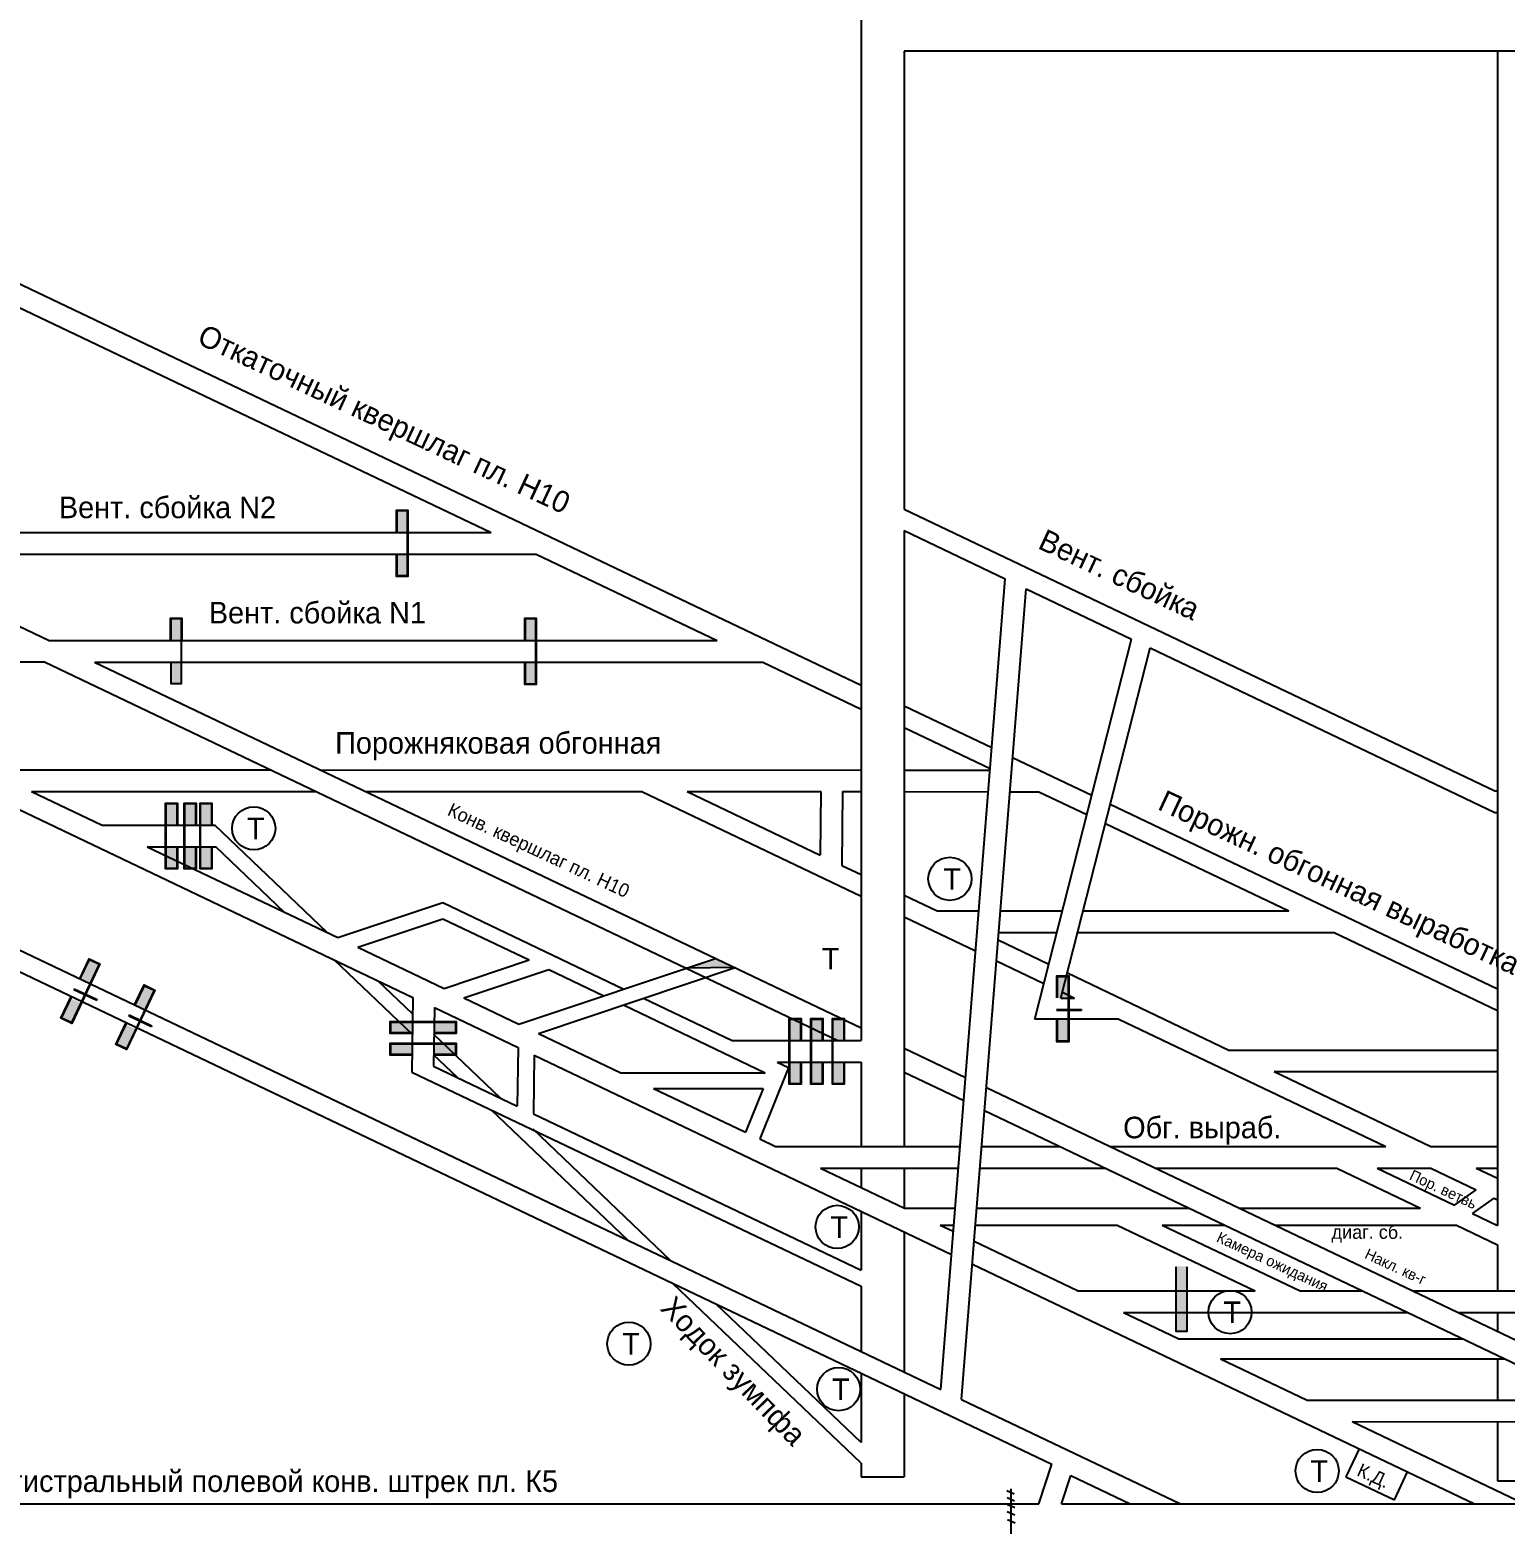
# Model space of a CAD drawing. Header units: millimetres. Extents: x -1214 to 307, y -485 to 466.
# Drawn here: x -706.6 to -433.2, y -196 to 80.8 of the extents above; entities that cross this region are included whole.
import ezdxf

# ---------------------------------------------------------------- set-up
doc = ezdxf.new("R2010")
doc.units = ezdxf.units.MM
doc.layers.add('Двери', color=7, linetype='Continuous')
doc.layers.add('Телефоны', color=7, linetype='Continuous')

msp = doc.modelspace()

# ---------------------------------------------------------------- hatches: boundary and pattern name
msp.add_hatch(color=256).paths.add_polyline_path([(-579.51, -91.21), (-584.97, -93.03), (-575.9, -92.93)])
at = {"layer": 'Двери'}
h = msp.add_hatch(color=256, dxfattribs=at)
h.paths.add_polyline_path([(-638.72, -12.29), (-638.72, -8.19), (-636.52, -8.19), (-636.52, -12.29), (-636.62, -12.29), (-636.62, -8.29), (-638.62, -8.29), (-638.62, -12.29)])
h.paths.add_polyline_path([(-636.62, -16.29), (-636.62, -12.29), (-636.52, -12.29), (-636.52, -16.29)])
h.paths.add_polyline_path([(-638.72, -20.39), (-638.72, -16.29), (-638.62, -16.29), (-638.62, -20.29), (-636.62, -20.29), (-636.62, -16.29), (-636.52, -16.29), (-636.52, -20.39)])
h = msp.add_hatch(color=3, dxfattribs=at)
h.paths.add_polyline_path([(-638.62, -8.29), (-636.62, -8.29), (-636.62, -12.29), (-638.62, -12.29)])
h.paths.add_polyline_path([(-636.62, -20.29), (-638.62, -20.29), (-638.62, -16.29), (-636.62, -16.29)])
h = msp.add_hatch(color=256, dxfattribs=at)
h.paths.add_polyline_path([(-680.6, -32.3), (-680.6, -28.2), (-678.4, -28.2), (-678.4, -32.3), (-678.5, -32.3), (-678.5, -28.3), (-680.5, -28.3), (-680.5, -32.3)])
h.paths.add_polyline_path([(-678.5, -36.3), (-678.5, -32.3), (-678.4, -32.3), (-678.4, -36.3)])
h.paths.add_polyline_path([(-680.6, -40.4), (-680.6, -36.3), (-680.5, -36.3), (-680.5, -40.3), (-678.5, -40.3), (-678.5, -36.3), (-678.4, -36.3), (-678.4, -40.4)])
h = msp.add_hatch(color=3, dxfattribs=at)
h.paths.add_polyline_path([(-680.5, -28.3), (-678.5, -28.3), (-678.5, -32.3), (-680.5, -32.3)])
h.paths.add_polyline_path([(-678.5, -40.3), (-680.5, -40.3), (-680.5, -36.3), (-678.5, -36.3)])
h = msp.add_hatch(color=256, dxfattribs=at)
h.paths.add_polyline_path([(-614.93, -32.31), (-614.93, -28.21), (-612.73, -28.21), (-612.73, -32.31), (-612.83, -32.31), (-612.83, -28.31), (-614.83, -28.31), (-614.83, -32.31)])
h.paths.add_polyline_path([(-612.83, -36.31), (-612.83, -32.31), (-612.73, -32.31), (-612.73, -36.31)])
h.paths.add_polyline_path([(-614.93, -40.41), (-614.93, -36.31), (-614.83, -36.31), (-614.83, -40.31), (-612.83, -40.31), (-612.83, -36.31), (-612.73, -36.31), (-612.73, -40.41)])
h = msp.add_hatch(color=3, dxfattribs=at)
h.paths.add_polyline_path([(-614.83, -28.31), (-612.83, -28.31), (-612.83, -32.31), (-614.83, -32.31)])
h.paths.add_polyline_path([(-612.83, -40.31), (-614.83, -40.31), (-614.83, -36.31), (-612.83, -36.31)])
h = msp.add_hatch(color=256, dxfattribs=at)
h.paths.add_polyline_path([(-679.26, -66.53), (-679.26, -62.43), (-681.46, -62.43), (-681.46, -66.53), (-681.36, -66.53), (-681.36, -62.53), (-679.36, -62.53), (-679.36, -66.53)])
h.paths.add_polyline_path([(-681.36, -70.53), (-681.36, -66.53), (-681.46, -66.53), (-681.46, -70.53)])
h.paths.add_polyline_path([(-679.26, -74.63), (-679.26, -70.53), (-679.36, -70.53), (-679.36, -74.53), (-681.36, -74.53), (-681.36, -70.53), (-681.46, -70.53), (-681.46, -74.63)])
h = msp.add_hatch(color=3, dxfattribs=at)
h.paths.add_polyline_path([(-679.36, -62.53), (-681.36, -62.53), (-681.36, -66.53), (-679.36, -66.53)])
h.paths.add_polyline_path([(-681.36, -74.53), (-679.36, -74.53), (-679.36, -70.53), (-681.36, -70.53)])
h = msp.add_hatch(color=256, dxfattribs=at)
h.paths.add_polyline_path([(-675.83, -66.53), (-675.83, -62.43), (-678.03, -62.43), (-678.03, -66.53), (-677.93, -66.53), (-677.93, -62.53), (-675.93, -62.53), (-675.93, -66.53)])
h.paths.add_polyline_path([(-677.93, -70.53), (-677.93, -66.53), (-678.03, -66.53), (-678.03, -70.53)])
h.paths.add_polyline_path([(-675.83, -74.63), (-675.83, -70.53), (-675.93, -70.53), (-675.93, -74.53), (-677.93, -74.53), (-677.93, -70.53), (-678.03, -70.53), (-678.03, -74.63)])
h = msp.add_hatch(color=3, dxfattribs=at)
h.paths.add_polyline_path([(-675.93, -62.53), (-677.93, -62.53), (-677.93, -66.53), (-675.93, -66.53)])
h.paths.add_polyline_path([(-677.93, -74.53), (-675.93, -74.53), (-675.93, -70.53), (-677.93, -70.53)])
h = msp.add_hatch(color=256, dxfattribs=at)
h.paths.add_polyline_path([(-672.89, -66.53), (-672.89, -62.43), (-675.09, -62.43), (-675.09, -66.53), (-674.99, -66.53), (-674.99, -62.53), (-672.99, -62.53), (-672.99, -66.53)])
h.paths.add_polyline_path([(-674.99, -70.53), (-674.99, -66.53), (-675.09, -66.53), (-675.09, -70.53)])
h.paths.add_polyline_path([(-672.89, -74.63), (-672.89, -70.53), (-672.99, -70.53), (-672.99, -74.53), (-674.99, -74.53), (-674.99, -70.53), (-675.09, -70.53), (-675.09, -74.63)])
h = msp.add_hatch(color=3, dxfattribs=at)
h.paths.add_polyline_path([(-672.99, -62.53), (-674.99, -62.53), (-674.99, -66.53), (-672.99, -66.53)])
h.paths.add_polyline_path([(-674.99, -74.53), (-672.99, -74.53), (-672.99, -70.53), (-674.99, -70.53)])
h = msp.add_hatch(color=256, dxfattribs=at)
h.paths.add_polyline_path([(-699.11, -98.6), (-700.87, -102.3), (-698.88, -103.25), (-697.13, -99.54), (-697.22, -99.5), (-698.93, -103.11), (-700.74, -102.26), (-699.02, -98.64)])
h.paths.add_polyline_path([(-695.5, -95.89), (-697.22, -99.5), (-697.13, -99.54), (-695.41, -95.93)])
h.paths.add_polyline_path([(-695.64, -91.28), (-697.4, -94.99), (-697.31, -95.03), (-695.59, -91.42), (-693.79, -92.27), (-695.5, -95.89), (-695.41, -95.93), (-693.65, -92.23)])
h = msp.add_hatch(color=3, dxfattribs=at)
h.paths.add_polyline_path([(-700.74, -102.26), (-698.93, -103.11), (-697.22, -99.5), (-699.02, -98.64)])
h.paths.add_polyline_path([(-693.79, -92.27), (-695.59, -91.42), (-697.31, -95.03), (-695.5, -95.89)])
h = msp.add_hatch(color=256, dxfattribs=at)
h.paths.add_polyline_path([(-688.93, -103.45), (-690.69, -107.16), (-688.71, -108.1), (-686.95, -104.4), (-687.04, -104.35), (-688.75, -107.97), (-690.56, -107.11), (-688.84, -103.5)])
h.paths.add_polyline_path([(-685.32, -100.74), (-687.04, -104.35), (-686.95, -104.4), (-685.23, -100.78)])
h.paths.add_polyline_path([(-685.46, -96.14), (-687.22, -99.84), (-687.13, -99.88), (-685.41, -96.27), (-683.61, -97.13), (-685.32, -100.74), (-685.23, -100.78), (-683.47, -97.08)])
h = msp.add_hatch(color=3, dxfattribs=at)
h.paths.add_polyline_path([(-690.56, -107.11), (-688.75, -107.97), (-687.04, -104.35), (-688.84, -103.5)])
h.paths.add_polyline_path([(-683.61, -97.13), (-685.41, -96.27), (-687.13, -99.88), (-685.32, -100.74)])
h = msp.add_hatch(color=256, dxfattribs=at)
h.paths.add_polyline_path([(-516.23, -102.55), (-516.23, -106.65), (-514.03, -106.65), (-514.03, -102.55), (-514.13, -102.55), (-514.13, -106.55), (-516.13, -106.55), (-516.13, -102.55)])
h.paths.add_polyline_path([(-514.13, -98.55), (-514.13, -102.55), (-514.03, -102.55), (-514.03, -98.55)])
h.paths.add_polyline_path([(-516.23, -94.45), (-516.23, -98.55), (-516.13, -98.55), (-516.13, -94.55), (-514.13, -94.55), (-514.13, -98.55), (-514.03, -98.55), (-514.03, -94.45)])
h = msp.add_hatch(color=3, dxfattribs=at)
h.paths.add_polyline_path([(-516.13, -106.55), (-514.13, -106.55), (-514.13, -102.55), (-516.13, -102.55)])
h.paths.add_polyline_path([(-514.13, -94.55), (-516.13, -94.55), (-516.13, -98.55), (-514.13, -98.55)])
h = msp.add_hatch(color=256, dxfattribs=at)
h.paths.add_polyline_path([(-563.66, -106.45), (-563.66, -102.35), (-565.86, -102.35), (-565.86, -106.45), (-565.76, -106.45), (-565.76, -102.45), (-563.76, -102.45), (-563.76, -106.45)])
h.paths.add_polyline_path([(-565.76, -110.45), (-565.76, -106.45), (-565.86, -106.45), (-565.86, -110.45)])
h.paths.add_polyline_path([(-563.66, -114.55), (-563.66, -110.45), (-563.76, -110.45), (-563.76, -114.45), (-565.76, -114.45), (-565.76, -110.45), (-565.86, -110.45), (-565.86, -114.55)])
h = msp.add_hatch(color=256, dxfattribs=at)
h.paths.add_polyline_path([(-559.66, -106.45), (-559.66, -102.35), (-561.86, -102.35), (-561.86, -106.45), (-561.76, -106.45), (-561.76, -102.45), (-559.76, -102.45), (-559.76, -106.45)])
h.paths.add_polyline_path([(-561.76, -110.45), (-561.76, -106.45), (-561.86, -106.45), (-561.86, -110.45)])
h.paths.add_polyline_path([(-559.66, -114.55), (-559.66, -110.45), (-559.76, -110.45), (-559.76, -114.45), (-561.76, -114.45), (-561.76, -110.45), (-561.86, -110.45), (-561.86, -114.55)])
h = msp.add_hatch(color=256, dxfattribs=at)
h.paths.add_polyline_path([(-555.66, -106.45), (-555.66, -102.35), (-557.86, -102.35), (-557.86, -106.45), (-557.76, -106.45), (-557.76, -102.45), (-555.76, -102.45), (-555.76, -106.45)])
h.paths.add_polyline_path([(-557.76, -110.45), (-557.76, -106.45), (-557.86, -106.45), (-557.86, -110.45)])
h.paths.add_polyline_path([(-555.66, -114.55), (-555.66, -110.45), (-555.76, -110.45), (-555.76, -114.45), (-557.76, -114.45), (-557.76, -110.45), (-557.86, -110.45), (-557.86, -114.55)])
h = msp.add_hatch(color=256, dxfattribs=at)
h.paths.add_polyline_path([(-631.73, -105.13), (-627.63, -105.13), (-627.63, -102.93), (-631.73, -102.93), (-631.73, -103.03), (-627.73, -103.03), (-627.73, -105.03), (-631.73, -105.03)])
h.paths.add_polyline_path([(-635.73, -103.03), (-631.73, -103.03), (-631.73, -102.93), (-635.73, -102.93)])
h.paths.add_polyline_path([(-639.83, -105.13), (-635.73, -105.13), (-635.73, -105.03), (-639.73, -105.03), (-639.73, -103.03), (-635.73, -103.03), (-635.73, -102.93), (-639.83, -102.93)])
h = msp.add_hatch(color=3, dxfattribs=at)
h.paths.add_polyline_path([(-627.73, -105.03), (-627.73, -103.03), (-631.73, -103.03), (-631.73, -105.03)])
h.paths.add_polyline_path([(-639.73, -103.03), (-639.73, -105.03), (-635.73, -105.03), (-635.73, -103.03)])
h = msp.add_hatch(color=3, dxfattribs=at)
h.paths.add_polyline_path([(-563.76, -102.45), (-565.76, -102.45), (-565.76, -106.45), (-563.76, -106.45)])
h.paths.add_polyline_path([(-565.76, -114.45), (-563.76, -114.45), (-563.76, -110.45), (-565.76, -110.45)])
h = msp.add_hatch(color=3, dxfattribs=at)
h.paths.add_polyline_path([(-559.76, -102.45), (-561.76, -102.45), (-561.76, -106.45), (-559.76, -106.45)])
h.paths.add_polyline_path([(-561.76, -114.45), (-559.76, -114.45), (-559.76, -110.45), (-561.76, -110.45)])
h = msp.add_hatch(color=3, dxfattribs=at)
h.paths.add_polyline_path([(-555.76, -102.45), (-557.76, -102.45), (-557.76, -106.45), (-555.76, -106.45)])
h.paths.add_polyline_path([(-557.76, -114.45), (-555.76, -114.45), (-555.76, -110.45), (-557.76, -110.45)])
h = msp.add_hatch(color=256, dxfattribs=at)
h.paths.add_polyline_path([(-631.73, -109.13), (-627.63, -109.13), (-627.63, -106.93), (-631.73, -106.93), (-631.73, -107.03), (-627.73, -107.03), (-627.73, -109.03), (-631.73, -109.03)])
h.paths.add_polyline_path([(-635.73, -107.03), (-631.73, -107.03), (-631.73, -106.93), (-635.73, -106.93)])
h.paths.add_polyline_path([(-639.83, -109.13), (-635.73, -109.13), (-635.73, -109.03), (-639.73, -109.03), (-639.73, -107.03), (-635.73, -107.03), (-635.73, -106.93), (-639.83, -106.93)])
h = msp.add_hatch(color=3, dxfattribs=at)
h.paths.add_polyline_path([(-627.73, -109.03), (-627.73, -107.03), (-631.73, -107.03), (-631.73, -109.03)])
h.paths.add_polyline_path([(-639.73, -107.03), (-639.73, -109.03), (-635.73, -109.03), (-635.73, -107.03)])
h = msp.add_hatch(color=256, dxfattribs=at)
h.paths.add_polyline_path([(-492.06, -160.45), (-492.06, -156.35), (-492.16, -156.35), (-492.16, -160.35), (-494.16, -160.35), (-494.16, -156.35), (-494.26, -156.35), (-494.26, -160.45)])
h.paths.add_polyline_path([(-492.16, -156.35), (-492.06, -156.35), (-492.06, -148.25), (-494.26, -148.25), (-494.26, -156.35), (-494.16, -156.35), (-494.16, -148.35), (-492.16, -148.35)])
h = msp.add_hatch(color=3, dxfattribs=at)
h.paths.add_polyline_path([(-494.16, -160.35), (-492.16, -160.35), (-492.16, -156.35), (-494.16, -156.35)])
h.paths.add_polyline_path([(-492.16, -152.35), (-494.16, -152.35), (-494.16, -156.35), (-492.16, -156.35)])
h.paths.add_polyline_path([(-492.16, -152.35), (-492.16, -148.35), (-494.16, -148.35), (-494.16, -152.35)])

# ---------------------------------------------------------------- linework, layer by layer
for p, q in [((-552.56, 287.32), (-552.56, -106.45)), ((-377.34, 76.89), (-544.56, 76.89)), ((-544.56, 76.89), (-544.56, -7.94)), ((-434.56, 76.89), (-434.56, -140.72)), ((-1038.61, 63.75), (-517.19, -184.93)), ((-710.58, 34.78), (-552.56, -40.58)), ((-711.48, 30.78), (-621.15, -12.3)), ((-544.56, -7.94), (-435.08, -60.15)), ((-744.08, -12.29), (-621.15, -12.3)), ((-544.56, -11.94), (-525.83, -20.87)), ((-544.56, -11.94), (-544.56, -126.06)), ((-736.6, -16.29), (-703.04, -32.29)), ((-736.6, -16.29), (-612.76, -16.31)), ((-612.76, -16.31), (-579.2, -32.31)), ((-537.78, -171.11), (-525.83, -20.87)), ((-533.92, -172.95), (-521.97, -22.71)), ((-521.97, -22.71), (-502.4, -32.04)), ((-703.04, -32.29), (-579.2, -32.31)), ((-520.32, -102.48), (-502.4, -32.04)), ((-515.49, -98.56), (-498.98, -33.68)), ((-498.98, -33.68), (-435.08, -64.15)), ((-820.49, -36.28), (-537.78, -171.11)), ((-765.96, -36.29), (-703.94, -36.29)), ((-703.94, -36.29), (-584.97, -93.03)), ((-694.65, -36.3), (-552.56, -104.06)), ((-694.56, -36.31), (-570.78, -36.33)), ((-570.78, -36.33), (-552.56, -45.01)), ((-544.56, -44.4), (-528.32, -52.15)), ((-544.56, -48.4), (-528.63, -56)), ((-524.45, -53.99), (-509.77, -60.99)), ((-724.01, -56.29), (-662, -56.3)), ((-724.01, -56.29), (-635.61, -98.45)), ((-652.7, -56.3), (-552.56, -56.31)), ((-544.56, -56.31), (-528.65, -56.32)), ((-706.33, -60.29), (-653.61, -60.3)), ((-706.33, -60.29), (-693.24, -66.54)), ((-644.31, -60.3), (-593.17, -60.31)), ((-593.17, -60.31), (-552.56, -79.67)), ((-584.78, -60.31), (-560.13, -72.07)), ((-584.78, -60.31), (-560.02, -60.31)), ((-560.02, -60.31), (-560.13, -72.07)), ((-556.02, -60.31), (-556.14, -73.97)), ((-556.02, -60.31), (-552.56, -60.31)), ((-544.56, -60.31), (-528.97, -60.32)), ((-524.96, -60.32), (-519.57, -60.32)), ((-519.57, -60.32), (-510.68, -64.56)), ((-435.08, -60.15), (-434.56, -60.15)), ((-506.35, -62.62), (-434.56, -96.86)), ((-507.26, -66.19), (-473.24, -82.42)), ((-435.08, -64.15), (-434.56, -64.15)), ((-693.24, -66.54), (-672.35, -66.54)), ((-651.5, -86.44), (-672.35, -66.54)), ((-684.86, -70.53), (-672.16, -70.53)), ((-684.86, -70.53), (-649.56, -87.37)), ((-659.49, -82.63), (-672.16, -70.53)), ((-556.14, -73.97), (-552.56, -75.67)), ((-544.56, -79.49), (-538.44, -82.41)), ((-649.56, -87.37), (-630.11, -80.87)), ((-630.11, -80.87), (-596.51, -96.89)), ((-538.44, -82.41), (-530.73, -82.41)), ((-526.71, -82.41), (-515.22, -82.41)), ((-511.38, -82.41), (-473.24, -82.42)), ((-645.86, -89.13), (-630.11, -83.87)), ((-630.11, -83.87), (-614.09, -91.51)), ((-544.56, -83.49), (-531.32, -89.81)), ((-527.14, -87.8), (-517.73, -92.29)), ((-527.03, -86.41), (-516.24, -86.41)), ((-512.4, -86.41), (-464.85, -86.42)), ((-464.85, -86.42), (-434.56, -100.86)), ((-645.86, -89.13), (-629.84, -96.78)), ((-615.96, -103.39), (-579.51, -91.21)), ((-635.71, -105.34), (-650.22, -91.49)), ((-629.84, -96.78), (-614.09, -91.51)), ((-626.19, -98.51), (-610.44, -93.25)), ((-612.35, -105.11), (-575.9, -92.93)), ((-610.44, -93.25), (-600.21, -98.13)), ((-575.9, -92.93), (-584.97, -93.03)), ((-584.97, -93.03), (-556.84, -106.45)), ((-584.97, -93.03), (-584.97, -93.03)), ((-584.97, -93.03), (-584.97, -93.03)), ((-527.45, -91.65), (-518.64, -95.85)), ((-514.31, -93.92), (-484.37, -108.2)), ((-442.34, -93.15), (-434.56, -96.86)), ((-635.66, -101.57), (-642.22, -95.3)), ((-635.61, -98.45), (-635.81, -112.27)), ((-626.19, -98.51), (-615.96, -103.39)), ((-592.91, -98.61), (-576.47, -106.45)), ((-515.49, -98.56), (-512.97, -98.56)), ((-515.22, -97.48), (-512.97, -98.56)), ((-631.65, -100.34), (-631.81, -111.18)), ((-631.65, -100.34), (-616.13, -107.74)), ((-596.6, -99.85), (-570.31, -112.39)), ((-612.35, -105.11), (-597.1, -112.39)), ((-504.75, -102.48), (-520.32, -102.48)), ((-504.75, -102.48), (-455.29, -126.06)), ((-619.38, -117.11), (-631.72, -105.32)), ((-616.13, -107.74), (-616.28, -118.59)), ((-576.47, -106.45), (-552.56, -106.45)), ((-544.56, -107.88), (-533.18, -113.3)), ((-627.37, -113.3), (-631.78, -109.09)), ((-613.15, -109.17), (-613.3, -120.01)), ((-613.15, -109.17), (-535.79, -146.06)), ((-568.09, -110.45), (-552.56, -110.45)), ((-568.09, -110.45), (-566.02, -111.43)), ((-552.56, -110.45), (-552.56, -126.06)), ((-484.37, -108.2), (-434.56, -108.2)), ((-635.81, -112.27), (-552.56, -151.98)), ((-631.81, -111.18), (-616.28, -118.59)), ((-597.1, -112.39), (-570.31, -112.39)), ((-566.02, -111.43), (-571.32, -124.68)), ((-544.56, -112.31), (-533.52, -117.57)), ((-475.98, -112.2), (-434.56, -112.2)), ((-475.98, -112.2), (-446.9, -126.06)), ((-591, -115.3), (-570.72, -115.3)), ((-591, -115.3), (-574.2, -123.31)), ((-570.72, -115.3), (-573.97, -123.42)), ((-529.32, -115.15), (-450.28, -152.84)), ((-595.81, -143.43), (-621.1, -119.29)), ((-613.3, -120.01), (-552.56, -148.98)), ((-529.66, -119.42), (-459.58, -152.84)), ((-587.82, -147.25), (-613.34, -122.87)), ((-574.2, -123.31), (-573.97, -123.42)), ((-571.32, -124.68), (-568.44, -126.06)), ((-568.44, -126.06), (-534.2, -126.06)), ((-530.19, -126.06), (-515.72, -126.06)), ((-506.43, -126.06), (-455.29, -126.06)), ((-446.9, -126.06), (-434.56, -126.07)), ((-560.05, -130.06), (-534.52, -130.06)), ((-560.05, -130.06), (-544.51, -137.47)), ((-552.56, -130.06), (-552.56, -133.63)), ((-544.56, -130.06), (-544.56, -137.44)), ((-530.5, -130.06), (-507.34, -130.06)), ((-498.04, -130.06), (-464.37, -130.06)), ((-464.37, -130.06), (-448.83, -137.48)), ((-456.9, -130.06), (-442.52, -136.92)), ((-456.9, -130.06), (-446.9, -130.06)), ((-446.9, -130.06), (-438.51, -134.07)), ((-438.51, -130.07), (-434.56, -131.95)), ((-438.51, -130.07), (-434.56, -130.07)), ((-442.52, -136.92), (-438.51, -134.07)), ((-439.19, -138.51), (-435.18, -135.66)), ((-435.18, -135.66), (-434.56, -135.95)), ((-552.56, -138.06), (-552.56, -148.98)), ((-544.51, -137.47), (-535.11, -137.47)), ((-531.09, -137.47), (-491.79, -137.47)), ((-482.5, -137.47), (-466.59, -137.48)), ((-466.59, -137.48), (-448.83, -137.48)), ((-537.86, -140.64), (-535.36, -140.64)), ((-537.86, -140.64), (-535.45, -141.79)), ((-531.35, -140.64), (-505.1, -140.64)), ((-505.1, -140.64), (-479.52, -152.84)), ((-496.71, -140.64), (-471.13, -152.84)), ((-496.71, -140.64), (-485.15, -140.64)), ((-475.86, -140.64), (-442.19, -140.64)), ((-442.19, -140.64), (-434.56, -144.28)), ((-439.19, -138.51), (-434.56, -140.72)), ((-544.56, -141.88), (-544.56, -167.88)), ((-531.58, -143.63), (-512.29, -152.84)), ((-434.56, -144.28), (-434.56, -152.84)), ((-531.92, -147.9), (-438.85, -192.29)), ((-552.56, -184.73), (-587.44, -151.43)), ((-552.56, -151.98), (-552.56, -164.06)), ((-552.56, -152.39), (-552.56, -164.06)), ((-512.29, -152.84), (-479.52, -152.84)), ((-471.13, -152.84), (-459.58, -152.84)), ((-459.58, -152.84), (-433.2, -165.42)), ((-450.28, -152.84), (-416.61, -152.84)), ((-450.28, -152.84), (-447.73, -152.84)), ((-450.28, -152.84), (-423.91, -165.42)), ((-552.56, -180.91), (-579.45, -155.24)), ((-503.9, -156.84), (-471.13, -156.84)), ((-503.9, -156.84), (-499.23, -159.06)), ((-471.13, -156.84), (-451.19, -156.84)), ((-441.89, -156.84), (-408.23, -156.84)), ((-441.89, -156.84), (-439.34, -156.84)), ((-434.56, -156.84), (-434.56, -160.34)), ((-499.23, -159.06), (-493.62, -161.74)), ((-493.62, -161.74), (-460.86, -161.74)), ((-460.86, -161.74), (-440.91, -161.74)), ((-441.89, -161.74), (-440.91, -161.74)), ((-485.91, -165.42), (-439.34, -165.42)), ((-485.91, -165.42), (-469.88, -173.06)), ((-441.89, -165.42), (-433.2, -165.42)), ((-434.56, -165.42), (-434.56, -173.07)), ((-433.2, -165.42), (-368.46, -196.29)), ((-552.56, -168.06), (-552.56, -180.91)), ((-544.56, -171.88), (-544.56, -187.31)), ((-533.92, -172.95), (-493.36, -192.29)), ((-469.88, -173.06), (-417.16, -173.07)), ((-461.49, -177.06), (-408.78, -177.07)), ((-461.49, -177.06), (-429.56, -192.29)), ((-434.56, -177.07), (-434.56, -188.04)), ((-460.24, -182.09), (-462.7, -187.3)), ((-552.56, -184.73), (-552.56, -187.31)), ((-519.62, -192.29), (-517.19, -184.93)), ((-552.56, -187.31), (-544.56, -187.31)), ((-515.4, -192.29), (-513.67, -187.04)), ((-513.67, -187.04), (-502.66, -192.29)), ((-462.7, -187.3), (-453.69, -191.55)), ((-453.69, -191.55), (-451.25, -186.38)), ((-434.56, -188.04), (-434.56, -188.04)), ((-434.56, -188.04), (-426.56, -188.04)), ((-525.54, -189.82), (-524.15, -190.43)), ((-524.77, -189.48), (-524.77, -199.12)), ((-713.9, -192.29), (-519.62, -192.29)), ((-525.47, -191.1), (-524.08, -191.71)), ((-525.45, -193.72), (-524.05, -194.33)), ((-525.43, -192.38), (-524.03, -192.99)), ((-515.4, -192.29), (-367.56, -192.29)), ((-525.38, -195.19), (-523.98, -195.8))]:
    msp.add_line(p, q)
for p, q in [((-698.4, -96.85), (-698.46, -96.98)), ((-698.4, -96.85), (-694.18, -98.85)), ((-698.46, -96.98), (-694.24, -98.98)), ((-694.18, -98.85), (-694.24, -98.98)), ((-688.22, -101.7), (-688.28, -101.83)), ((-688.28, -101.83), (-684.06, -103.84)), ((-688.22, -101.7), (-684, -103.71)), ((-528.17, -100.67), (-528.17, -100.81)), ((-516.34, -100.67), (-511.66, -100.67)), ((-516.34, -100.81), (-511.66, -100.81)), ((-511.66, -100.67), (-511.66, -100.81)), ((-684, -103.71), (-684.06, -103.84))]:
    msp.add_line(p, q, dxfattribs=at)
for points in [[(-638.72, -16.29), (-638.72, -20.39), (-636.52, -20.39), (-636.52, -8.19), (-638.72, -8.19), (-638.72, -12.29)], [(-638.62, -16.29), (-638.62, -20.29), (-636.62, -20.29), (-636.62, -8.29), (-638.62, -8.29), (-638.62, -12.29)], [(-678.4, -32.29), (-678.4, -28.2), (-680.6, -28.2), (-680.6, -32.3)], [(-680.5, -36.3), (-680.5, -40.3), (-678.5, -40.3), (-678.5, -28.3), (-680.5, -28.3), (-680.5, -32.3)], [(-614.93, -36.31), (-614.93, -40.41), (-612.73, -40.41), (-612.73, -28.21), (-614.93, -28.21), (-614.93, -32.31)], [(-614.83, -36.31), (-614.83, -40.31), (-612.83, -40.31), (-612.83, -28.31), (-614.83, -28.31), (-614.83, -32.31)], [(-679.26, -70.53), (-679.26, -74.63), (-681.46, -74.63), (-681.46, -62.43), (-679.26, -62.43), (-679.26, -66.53)], [(-679.36, -70.53), (-679.36, -74.53), (-681.36, -74.53), (-681.36, -62.53), (-679.36, -62.53), (-679.36, -66.53)], [(-675.83, -70.53), (-675.83, -74.63), (-678.03, -74.63), (-678.03, -62.43), (-675.83, -62.43), (-675.83, -66.53)], [(-675.93, -70.53), (-675.93, -74.53), (-677.93, -74.53), (-677.93, -62.53), (-675.93, -62.53), (-675.93, -66.53)], [(-672.89, -70.53), (-672.89, -74.63), (-675.09, -74.63), (-675.09, -62.43), (-672.89, -62.43), (-672.89, -66.53)], [(-672.99, -70.53), (-672.99, -74.53), (-674.99, -74.53), (-674.99, -62.53), (-672.99, -62.53), (-672.99, -66.53)], [(-697.4, -94.99), (-695.64, -91.28), (-693.65, -92.23), (-698.88, -103.25), (-700.87, -102.3), (-698.95, -98.25)], [(-697.31, -95.03), (-695.59, -91.42), (-693.79, -92.27), (-698.93, -103.11), (-700.74, -102.26), (-698.85, -98.29)], [(-687.22, -99.84), (-685.46, -96.14), (-683.47, -97.08), (-688.71, -108.1), (-690.69, -107.16), (-688.77, -103.1)], [(-687.13, -99.88), (-685.41, -96.27), (-683.61, -97.13), (-688.75, -107.97), (-690.56, -107.11), (-688.68, -103.14)], [(-516.23, -98.55), (-516.23, -94.45), (-514.03, -94.45), (-514.03, -106.65), (-516.23, -106.65), (-516.23, -102.55)], [(-516.13, -98.55), (-516.13, -94.55), (-514.13, -94.55), (-514.13, -106.55), (-516.13, -106.55), (-516.13, -102.55)], [(-563.66, -110.45), (-563.66, -114.55), (-565.86, -114.55), (-565.86, -102.35), (-563.66, -102.35), (-563.66, -106.45)], [(-559.66, -110.45), (-559.66, -114.55), (-561.86, -114.55), (-561.86, -102.35), (-559.66, -102.35), (-559.66, -106.45)], [(-555.66, -110.45), (-555.66, -114.55), (-557.86, -114.55), (-557.86, -102.35), (-555.66, -102.35), (-555.66, -106.45)], [(-635.73, -105.13), (-639.83, -105.13), (-639.83, -102.93), (-627.63, -102.93), (-627.63, -105.13), (-631.73, -105.13)], [(-635.73, -105.03), (-639.73, -105.03), (-639.73, -103.03), (-627.73, -103.03), (-627.73, -105.03), (-631.73, -105.03)], [(-563.76, -110.45), (-563.76, -114.45), (-565.76, -114.45), (-565.76, -102.45), (-563.76, -102.45), (-563.76, -106.45)], [(-559.76, -110.45), (-559.76, -114.45), (-561.76, -114.45), (-561.76, -102.45), (-559.76, -102.45), (-559.76, -106.45)], [(-555.76, -110.45), (-555.76, -114.45), (-557.76, -114.45), (-557.76, -102.45), (-555.76, -102.45), (-555.76, -106.45)], [(-635.73, -109.13), (-639.83, -109.13), (-639.83, -106.93), (-627.63, -106.93), (-627.63, -109.13), (-631.73, -109.13)], [(-635.73, -109.03), (-639.73, -109.03), (-639.73, -107.03), (-627.73, -107.03), (-627.73, -109.03), (-631.73, -109.03)], [(-492.16, -148.35), (-492.16, -160.35), (-494.16, -160.35), (-494.16, -148.35)]]:
    msp.add_lwpolyline(points, dxfattribs=at)
at = {"layer": 'Телефоны', "color": 7}
for centre in [(-665.13, -67.12), (-536.08, -76.47), (-556.97, -140.97), (-484.14, -156.76), (-595.59, -162.62), (-556.71, -171.03), (-468, -186.19)]:
    msp.add_circle(centre, 4, dxfattribs=at)

# ---------------------------------------------------------------- texts
for s, height, rotation, p in [('Откаточный квершлаг пл. Н10', 4, 335, (-675.85, 22.81)), ('Вент. сбойка', 4, 335, (-519.98, -15.15)), ('Порожн. обгонная выработка', 4, 335, (-497.77, -63.51)), ('Конв. квершлаг пл. Н10', 2.5, 335, (-629.43, -64.58)), ('Ходок зумпфа', 4, 314, (-589.95, -156.24)), ('К.Д.', 2.5, 335.6726, (-460.82, -186.96))]:
    msp.add_text(s, height=height, rotation=rotation).set_placement(p)
for s, height, p in [('Вент. сбойка N2', 4, (-701.26, -9.64)), ('Вент. сбойка N1', 4, (-673.46, -29.15)), ('Порожняковая обгонная', 4, (-650.04, -53.29)), ('Обг. выраб.', 4, (-503.96, -124.55)), ('диаг. сб.', 2.5, (-465.33, -143.18)), ('Магистральный полевой конв. штрек пл. К5', 4, (-717.29, -190.09))]:
    msp.add_text(s, height=height).set_placement(p)
at = {"color": 7}
for s, p in [('Пор. ветвь', (-451.07, -132.1)), ('Камера ожидания', (-486.82, -143.61)), ('Накл. кв-г', (-459.36, -146.69))]:
    msp.add_text(s, height=2, rotation=335, dxfattribs=at).set_placement(p)
at = {"layer": 'Телефоны'}
for p in [(-666.38, -69.15), (-537.32, -78.5), (-559.84, -93.26), (-558.22, -143), (-485.38, -158.79), (-596.83, -164.65), (-557.96, -173.06), (-469.24, -188.22)]:
    msp.add_text('Т', height=4, dxfattribs=at).set_placement(p)

doc.saveas('drawing.dxf')
